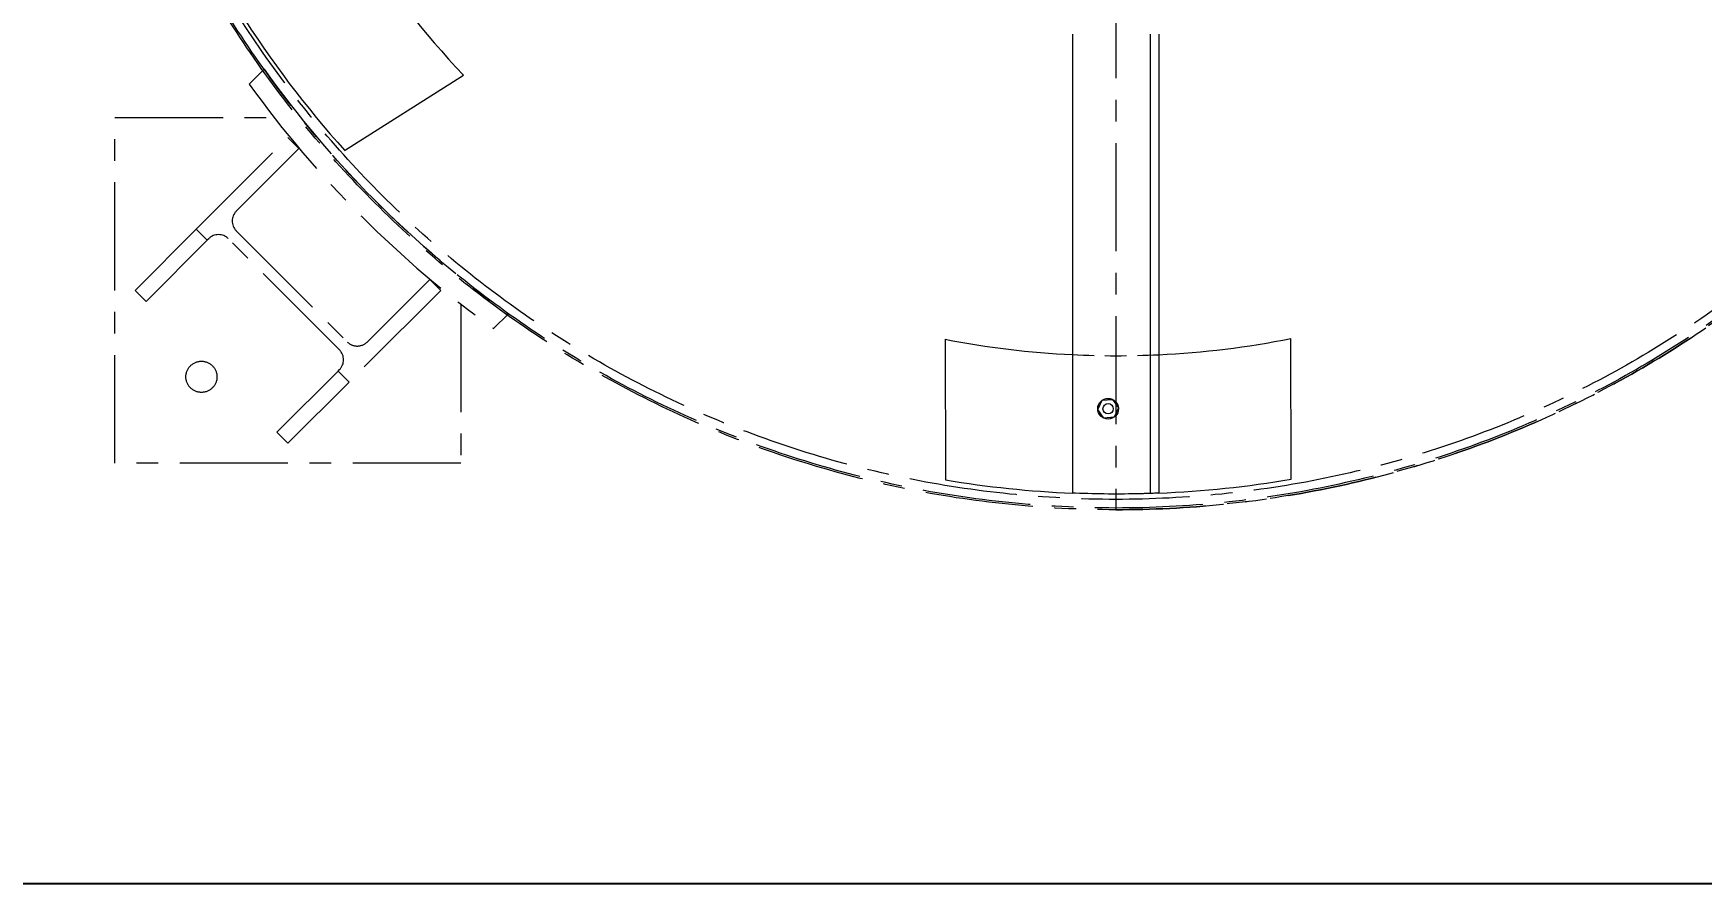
# Model space of a CAD drawing. Header units: millimetres. Extents: x -46397 to 283259, y -8690 to 23983.
# Drawn here: x 187491 to 188456, y -2257 to -1765 of the extents above; entities that cross this region are included whole.
import ezdxf

# ---------------------------------------------------------------- set-up
doc = ezdxf.new("R2010")
doc.units = ezdxf.units.MM
doc.linetypes.add('CENTER', pattern=[2, 1.25, -0.25, 0.25, -0.25])
doc.linetypes.add('HIDDEN', pattern=[0.375, 0.25, -0.125])
doc.layers.get('Defpoints').update_dxf_attribs({"lineweight": 0})
for name, color, linetype, lineweight in [('CHUAN NET KHUAT', 4, 'HIDDEN', 0), ('Dtext', 255, 'Continuous', 20), ('mDƯỜNG TÂM', 8, 'CENTER', 0)]:
    doc.layers.add(name, color=color, linetype=linetype, lineweight=lineweight)
doc.layers.add('DIM', color=8, linetype='Continuous')
doc.styles.add('Chu va so', font='arial.ttf')
doc.styles.add('GHI CHÚ 1', font='isocp_IV25.ttf', dxfattribs={"width": 0.8})
doc.styles.add('TCVN', font='arial.ttf')
doc.dimstyles.new('1-30SCALE$2', dxfattribs={"dimtxt": 75, "dimasz": 75, "dimexe": 37.5, "dimexo": 30, "dimgap": 30, "dimtad": 1, "dimtoh": 1, "dimdec": 0, "dimdsep": 46, "dimtxsty": 'GHI CHÚ 1', "dimcen": 0.09, "dimclrd": 256, "dimclre": 256, "dimclrt": 2, "dimadec": 0, "dimazin": 0, "dimtfac": 1, "dimtdec": 0, "dimtofl": 0, "dimtmove": 0, "dimatfit": 3, "dimfxl": 1, "dimlwd": 0, "dimlwe": 0, "dimarcsym": 0})

# ---------------------------------------------------------------- blocks, each defined once
blk = doc.blocks.new('A$C5f191858')
at = {"color": 150, "linetype": 'Continuous', "lineweight": 0, "ltscale": 10}
for p, q in [((585.97, 103.8), (504.66, 103.62)), ((328.67, 27.33), (594.08, 27.33)), ((328.67, 22.33), (594.26, 22.33)), ((539.82, 0.45), (544.72, 3.88)), ((540.34, -5.51), (539.82, 0.45)), ((544.72, 3.88), (550.14, 1.35)), ((550.14, 1.35), (550.66, -4.6)), ((545.76, -8.03), (540.34, -5.51)), ((550.66, -4.6), (545.76, -8.03)), ((328.67, -22.67), (594.07, -22.67)), ((505.11, -96.38), (586.43, -96.19)), ((395.82, -443.66), (352.28, -374.98))]:
    blk.add_line(p, q, dxfattribs=at)
for radius in [6, 3]:
    blk.add_circle((545.24, -2.08), radius, dxfattribs=at)
for radius, start, end in [(520, 2.74199, 11.21798), (600, 2.37617, 9.72456), (520, 349.043, 357.23066), (600, 350.53642, 357.60014), (520, 291.28581, 313.46079), (600, 292.77923, 311.96737)]:
    blk.add_arc((-5.41, 2.46), radius, start, end, dxfattribs=at)
at = {"color": 150, "linetype": 'Continuous', "lineweight": 0}
for points in [[(594.08, 27.33), (594.12, 26.22), (594.17, 25.11), (594.21, 24)], [(594.42, 16.83), (594.72, 4.22), (594.63, -8.39), (594.13, -21)]]:
    blk.add_open_spline(points, degree=3, dxfattribs=at)
for points, knots in [([(594.21, 24), (594.21, 24), (594.21, 24), (594.21, 23.87), (594.21, 23.75), (594.22, 23.47), (594.23, 23.32), (594.24, 22.99), (594.25, 22.82), (594.26, 22.56), (594.26, 22.46), (594.26, 22.36), (594.26, 22.33), (594.26, 22.33)], [4.537418, 4.537418, 4.537418, 4.537418, 4.540215, 4.540215, 4.920362, 4.920362, 5.399342, 5.399342, 6.064077, 6.064077, 6.674933, 6.674933, 7.168212, 7.168212, 7.168212, 7.168212]), ([(594.26, 22.33), (594.26, 22.33), (594.26, 22.33), (594.27, 22.25), (594.27, 22.04), (594.29, 21.37), (594.31, 20.91), (594.34, 19.88), (594.36, 19.34), (594.38, 18.34), (594.39, 17.9), (594.41, 17.25), (594.42, 17.05), (594.42, 16.84), (594.42, 16.84), (594.42, 16.83)], [19.375768, 19.375768, 19.375768, 19.375768, 19.860468, 19.860468, 22.043366, 22.043366, 24.21338, 24.21338, 26.058816, 26.058816, 27.423408, 27.423408, 28.023898, 28.023898, 28.037872, 28.037872, 28.037872, 28.037872]), ([(594.13, -21), (594.13, -21), (594.13, -21), (594.13, -21.13), (594.12, -21.26), (594.11, -21.54), (594.11, -21.69), (594.09, -22.02), (594.09, -22.19), (594.08, -22.45), (594.07, -22.54), (594.07, -22.64), (594.07, -22.67), (594.07, -22.67)], [4.515441, 4.515441, 4.515441, 4.515441, 4.524921, 4.524921, 4.90607, 4.90607, 5.388346, 5.388346, 6.053302, 6.053302, 6.664672, 6.664672, 7.146502, 7.146502, 7.146502, 7.146502])]:
    blk.add_open_spline(points, degree=3, knots=knots, dxfattribs=at)
at = {"layer": 'CHUAN NET KHUAT', "ltscale": 50}
blk.add_arc((-5.41, 2.46), 520, 357.23066, 2.74199, dxfattribs=at)
blk = doc.blocks.new('hhg')
at = {"layer": 'mDƯỜNG TÂM', "color": 8, "ltscale": 50}
for p, q in [((0, 606), (0, -606)), ((-501.23, -359.81), (-492.63, -351.2)), ((-578.84, -379.12), (-486.78, -379.12)), ((-578.84, -579.12), (-578.84, -379.12)), ((-531.87, -443.76), (-478.84, -390.73)), ((-478.84, -390.73), (-472.47, -397.09)), ((-472.47, -397.09), (-508.71, -433.33)), ((-531.87, -443.76), (-567.22, -479.12)), ((-525.5, -450.13), (-531.87, -443.76)), ((-560.86, -485.48), (-525.5, -450.13)), ((-524.62, -449.24), (-525.5, -450.13)), ((-448.96, -513.59), (-513.31, -449.24)), ((-508.71, -444.65), (-444.36, -508.99)), ((-433.05, -508.99), (-396.81, -472.75)), ((-396.81, -472.75), (-390.45, -479.12)), ((-567.22, -479.12), (-560.86, -485.48)), ((-390.45, -479.12), (-443.48, -532.15)), ((-378.84, -487), (-378.84, -579.12)), ((-351.2, -492.63), (-359.81, -501.23)), ((-449.84, -525.79), (-485.2, -561.14)), ((-449.84, -525.79), (-448.96, -524.9)), ((-443.48, -532.15), (-449.84, -525.79)), ((-478.84, -567.51), (-443.48, -532.15)), ((-485.2, -561.14), (-478.84, -567.51)), ((-378.84, -579.12), (-578.84, -579.12))]:
    blk.add_line(p, q, dxfattribs=at)
for centre, radius in [((0, 0), 606), ((0, 0), 605), ((0, 0), 600), ((0, 0), 600), ((-528.83, -529.12), 9)]:
    blk.add_circle(centre, radius, dxfattribs=at)
for centre, radius, start, end in [((0, 0), 606, 270, 90), ((0, 0), 605, 215.48596, 234.51404), ((0, 0), 617, 215.67267, 234.32733), ((-503.05, -438.99), 8, 135, 225), ((-518.96, -454.9), 8, 45, 135), ((-438.71, -503.34), 8, 225, 315), ((-454.62, -519.25), 8, 315, 45)]:
    blk.add_arc(centre, radius, start, end, dxfattribs=at)
blk = doc.blocks.new('*D1037')
at = {"layer": 'Defpoints', "color": 0, "transparency": 16777216}
for p in [(188117.39, -828.8, -1.5), (188583.82, -840.13), (188589.99, -1129.8, -1.5), (187644.8, -1739.8, -1.5), (188117.39, -2040.8, -1.5)]:
    blk.add_point(p, dxfattribs=at)
at = {"layer": 'DIM', "linetype": 'Continuous', "lineweight": 0, "transparency": 16777216}
for p, q in [((188117.39, -813.8), (188117.39, -664.04)), ((188602.59, -1121.66), (188765, -1016.85))]:
    blk.add_line(p, q, dxfattribs=at)
blk.add_arc((188117.39, -1434.8), 755.76, 35.4907, 87.34634, dxfattribs=at)
at = {"layer": 'DIM', "transparency": 16777216}
for points in [[(188152.25, -685.68), (188152.52, -674.02), (188117.39, -679.04)], [(188737.57, -992.75), (188727.92, -999.3), (188752.4, -1024.99)]]:
    blk.add_solid(points, dxfattribs=at)
at = {"layer": 'DIM', "color": 2, "transparency": 16777216, "insert": (188496.08, -739.71), "char_height": 40, "attachment_point": 5, "rotation": 331.41852, "style": 'GHI CHÚ 1'}
blk.add_mtext('57°', dxfattribs=at)
blk = doc.blocks.new('*U1829')
at = {"lineweight": 25}
for points in [[(0, 0), (7625.2, 0), (7625.2, 4994.9), (0, 4994.9)], [(0, 0), (5765.4, 0), (5765.4, 4994.9), (0, 4994.9)]]:
    blk.add_lwpolyline(points, close=True, dxfattribs=at)
at = {"layer": 'Dtext', "ltscale": 0.1}
for tag, p, height, style in [('FOR_APPROVAL3', (6146.7, 1873.8, -0.3), 39.9, 'TCVN'), ('REV_3', (5814.5, 1876.1), 33.2, 'TCVN'), ('REV_2', (5814.5, 1752.1), 33.2, 'TCVN'), ('FOR_APPROVAL2', (6146.7, 1749.8, -0.3), 39.9, 'TCVN'), ('REV_1', (5814.5, 1628.1), 33.2, 'TCVN'), ('FOR_APPROVAL1', (6146.7, 1625.8, -0.3), 39.9, 'TCVN'), ('NGUOI_VE', (6500.5, 1502.4, -0.3), 39.9, 'TCVN'), ('NGUOI_KIEM_2', (6852.7, 1502.4, -0.3), 39.9, 'TCVN'), ('NGUOI_DUYET', (7278.1, 1502.4, -0.3), 39.9, 'TCVN'), ('REV_0', (5814.5, 1504.1), 33.2, 'TCVN'), ('1.1_A4', (7299.4, 75.6, -0.3), 39.9, 'Chu va so'), ('A4_A4', (7432.1, 75.6, -0.3), 39.9, 'Chu va so'), ('REV.', (7541.3, 75.6, -0.3), 39.9, 'Chu va so')]:
    blk.add_attdef(tag, p, '', height=height, dxfattribs=dict(at, style=style))
for tag, p, height, style, width in [('NGAY_REV03', (5898.7, 1873.8, -0.3), 34.5, 'TCVN', 0.95), ('NGAY_REV02', (5898.7, 1749.8, -0.3), 34.5, 'TCVN', 0.95), ('NGAY_REV01', (5898.7, 1625.8, -0.3), 34.5, 'TCVN', 0.95), ('NGAY_REV0', (5898.7, 1501.8, -0.3), 34.5, 'TCVN', 0.95), ('DWD.NO', (5895.6, 32.3, -0.3), 53.1, 'Chu va so', 0.85)]:
    blk.add_attdef(tag, p, '', height=height, dxfattribs=dict(at, style=style, width=width))
at = {"layer": 'Dtext', "lineweight": 25, "ltscale": 0.1, "style": 'Chu va so'}
for tag, p, height in [('PROJECT_CODE', (6279.7, 624.4), 79.7), ('TITLE1', (5934.5, 476.2, -0.3), 53.1), ('TITLE2', (5934.5, 351.2, -0.3), 53.1), ('TITLE3', (5934.5, 227.2, -0.3), 53.1)]:
    blk.add_attdef(tag, p, '', height=height, dxfattribs=at)

msp = doc.modelspace()

# ---------------------------------------------------------------- block references
msp.add_blockref('hhg', (188117.39, -1434.8, -1.5))
at = {"rotation": 270}
msp.add_blockref('A$C5f191858', (188115.06, -1437.13, -1.5), dxfattribs=at)

# ---------------------------------------------------------------- dimensions: what is measured, and where the dimension line sits
at = {"layer": 'DIM'}
dim = msp.add_angular_dim_2l(base=(188583.82, -840.13), line1=((187644.8, -1739.8, -1.5), (188589.99, -1129.8, -1.5)), line2=((188117.39, -828.8, -1.5), (188117.39, -2040.8, -1.5)), dimstyle='1-30SCALE$2', override={"dimtxt": 40, "dimasz": 35, "dimexe": 15, "dimexo": 15, "dimgap": 15, "dimtmove": 1}, dxfattribs=at)
dim.commit()
dim.dimension.update_dxf_attribs({"geometry": '*D1037', "text_midpoint": (188496.08, -739.71)})

# ---------------------------------------------------------------- next in the draw order: block references
at = {"xscale": 0.9084576280678549, "yscale": 0.9084576280678549, "zscale": 0.9084576280678549}
msp.add_blockref('*U1829', (186976.6, -2257.04, -0.15), dxfattribs=at)

doc.saveas('drawing.dxf')
